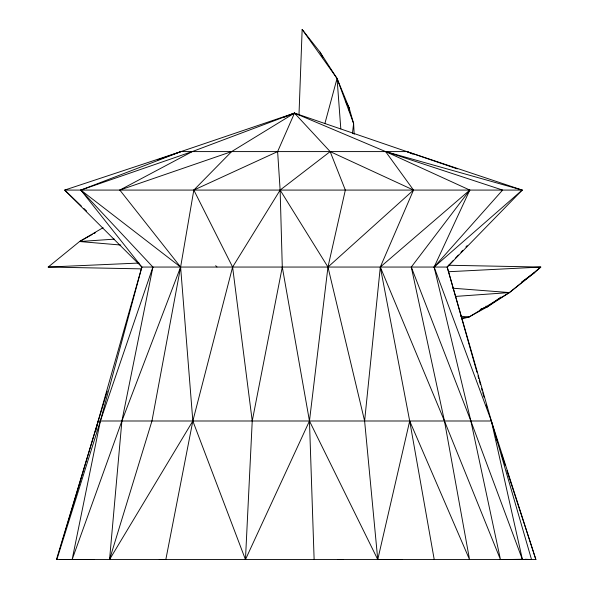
<?xml version="1.0" encoding="UTF-8"?>
<svg xmlns="http://www.w3.org/2000/svg" width="589" height="589" viewBox="0 0 589 589"><rect width="100%" height="100%" fill="white"/><g stroke="black" fill="none" stroke-linecap="round" stroke-linejoin="round"><path stroke-width="0.88" d="M298.984 114.929L302.15 29.45L320.018 52.104L337.048 78.47L349.049 107.662L353.621 123.565L354.18 134.321M296.93 114.369L294.5 113.103L180.97 151.594L64.68 190.078L141.861 267.053L447.184 267.053L522.2 190.078L385.626 151.594L413.507 190.078L380.31 267.053L444.452 420.995L500.459 559.55L470.869 420.995L434.122 267.053L469.808 190.078L385.626 151.594L294.5 113.103L231.632 151.594L193.818 190.078L180.609 267.053L192.839 420.995L245.458 559.55L252.232 420.995L282.286 267.053L280.136 190.078L277.625 151.594L294.5 113.103L457.307 168.896M314.128 559.55L309.461 420.995L327.963 267.053L413.507 190.078L330.157 151.594L280.136 190.078L232.603 267.053L192.839 420.995L109.561 559.55L121.894 420.995L152.904 267.053L80.84 190.078L180.97 151.594L406.962 151.594L522.2 190.078L434.122 267.053L491.373 420.995L535.88 559.55L56.448 559.55L107.279 391.089M395.403 559.535L377.755 559.55L364.613 420.995L380.31 267.053L469.808 190.078L411.291 267.053L444.452 420.995L469.536 559.55L409.694 420.995L380.31 267.053M352.413 133.6L353.621 123.565L337.048 78.47L302.15 29.45M192.839 420.995L165.826 559.55L159.288 559.543M364.613 420.995L327.963 267.053L345.338 190.078L330.157 151.594L294.5 113.103L192.228 151.594L80.84 190.078L141.861 267.053L100.373 420.995L56.846 559.55L98.149 420.995L141.861 267.053M95.609 431.722L98.149 420.995L491.373 420.995L531.536 559.55L525.16 559.27M324.856 123.675L337.048 78.47L340.81 128.829M109.561 559.55L151.947 420.995L180.609 267.053L119.825 190.078L192.228 151.594M152.904 267.053L100.373 420.995L72.138 559.55L121.894 420.995L180.609 267.053L80.84 190.078M245.458 559.55L309.461 420.995L282.286 267.053M434.122 267.053L502.623 190.078L385.626 151.594M476.987 372.336L447.184 267.053L453.427 260.36M455.297 258.35L458.419 255M460.915 252.328L462.785 250.318M465.906 246.968L467.151 245.635M461.872 318.899L468.925 317.059L487.655 306.655L509.441 292.571L534.716 272.53L540.812 267.053L448.258 265.249M141.662 268.871L48.188 267.053L79.559 241.527L103.082 227.685M500.893 297.062L487.655 306.655L480.101 309.799M521.479 282.124L534.716 272.53M292.954 114.089L294.5 113.103L284.259 117.189M461.666 317.839L468.925 317.059L509.441 292.571L540.812 267.053L448.303 271.735M120.804 245.039L79.559 241.527L92.245 234.488M93.835 233.612L95.418 232.729M277.625 151.594L193.818 190.078L232.603 267.053L252.232 420.995M157.675 159.906L180.97 151.594M480.793 309.107L487.655 306.655L485.888 306.184M119.825 190.078L231.632 151.594M411.291 267.053L470.869 420.995L522.414 559.55L529.408 559.55L499.347 559.55M455.334 296.429L509.441 292.571L452.727 288.205M79.559 241.527L114.399 239.141M48.188 267.053L139.019 263.047M505.899 559.55L522.414 559.263M65.335 559.55L93.909 559.55M522.2 190.078L64.68 190.078L81.297 205.981M59.533 559.55L66.483 559.543M393.069 559.543L402.199 559.55M338.034 559.543L342.923 559.55M525.108 559.543L527.464 559.55M460.738 316.234L468.925 317.059M406.962 151.594L412.837 154.134M83.962 208.528L86.62 211.068M215.677 265.676L216.951 266.979M280.136 190.078L327.963 267.053M320.018 52.104L322.963 57.744M345.684 101.22L349.049 107.662L349.645 112.204M309.461 420.995L377.755 559.55L409.694 420.995L434.218 559.55M496.152 437.553L497.565 441.912M501.541 454.112L505.229 465.443M506.93 470.67L535.88 559.55M447.184 267.053L491.373 420.995L522.414 559.55M477.988 375.878L478.739 378.528M479.24 380.303L480.491 384.72M481.493 388.261L482.244 390.919M482.744 392.686L483.996 397.111M486.249 405.07L487 407.728M349.049 107.662L349.196 110.401"/></g></svg>
